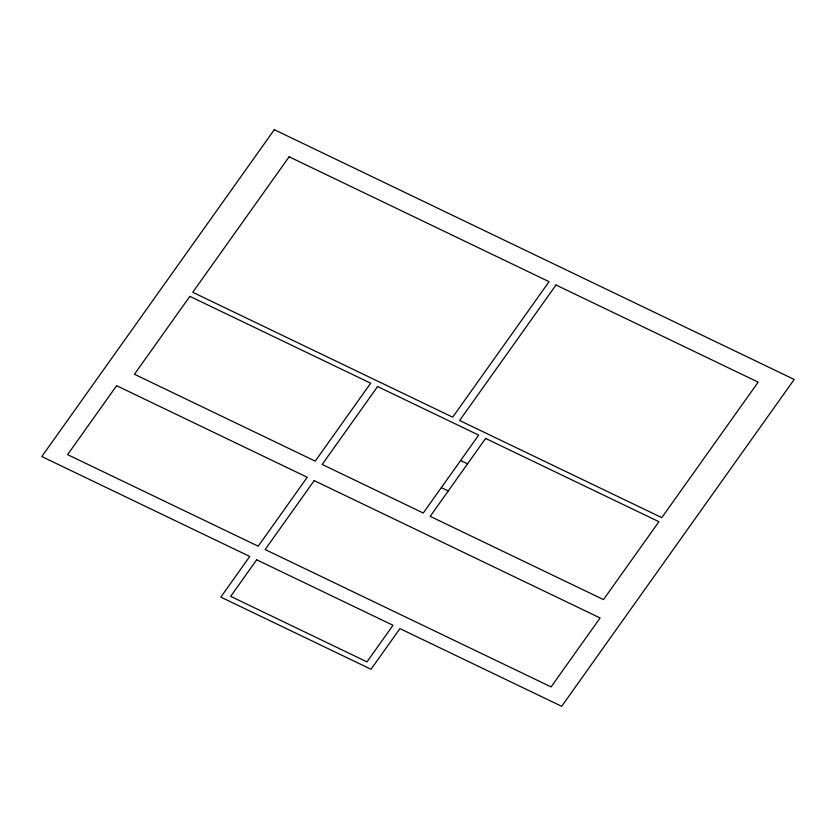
<?xml version="1.0" encoding="UTF-8"?>
<svg xmlns="http://www.w3.org/2000/svg" width="836" height="836" viewBox="0 0 836 836"><rect width="100%" height="100%" fill="white"/><g stroke="black" fill="none" stroke-linecap="round" stroke-linejoin="round"><path stroke-width="1.25" d="M460.615 460.511L467.543 463.844M441.335 487.618L448.263 490.941M274.323 129.684L41.8 456.56L249.755 556.462L220.84 597.113L371.027 669.26L399.942 628.62L561.677 706.315L794.2 379.44L274.323 129.684M116.622 385.699L67.591 454.627L258.209 546.211L307.24 477.272L116.622 385.699M189.866 296.352L134.439 374.267L315.245 461.127L370.661 383.212L189.866 296.352M289.131 156.792L192.75 292.286L452.694 417.174L549.074 281.68L289.131 156.792M377.6 386.545L322.173 464.45L423.267 513.022L478.683 435.107L377.6 386.545M256.683 559.796L230.663 596.371L366.983 661.872L393.014 625.286L256.683 559.796M314.179 480.606L265.137 549.534L551.081 686.91L600.112 617.971L314.179 480.606M556.003 285.003L459.622 420.498L661.798 517.63L758.179 382.136L556.003 285.003M485.611 438.44L430.195 516.345L603.487 599.6L658.914 521.695L485.611 438.44"/></g></svg>
